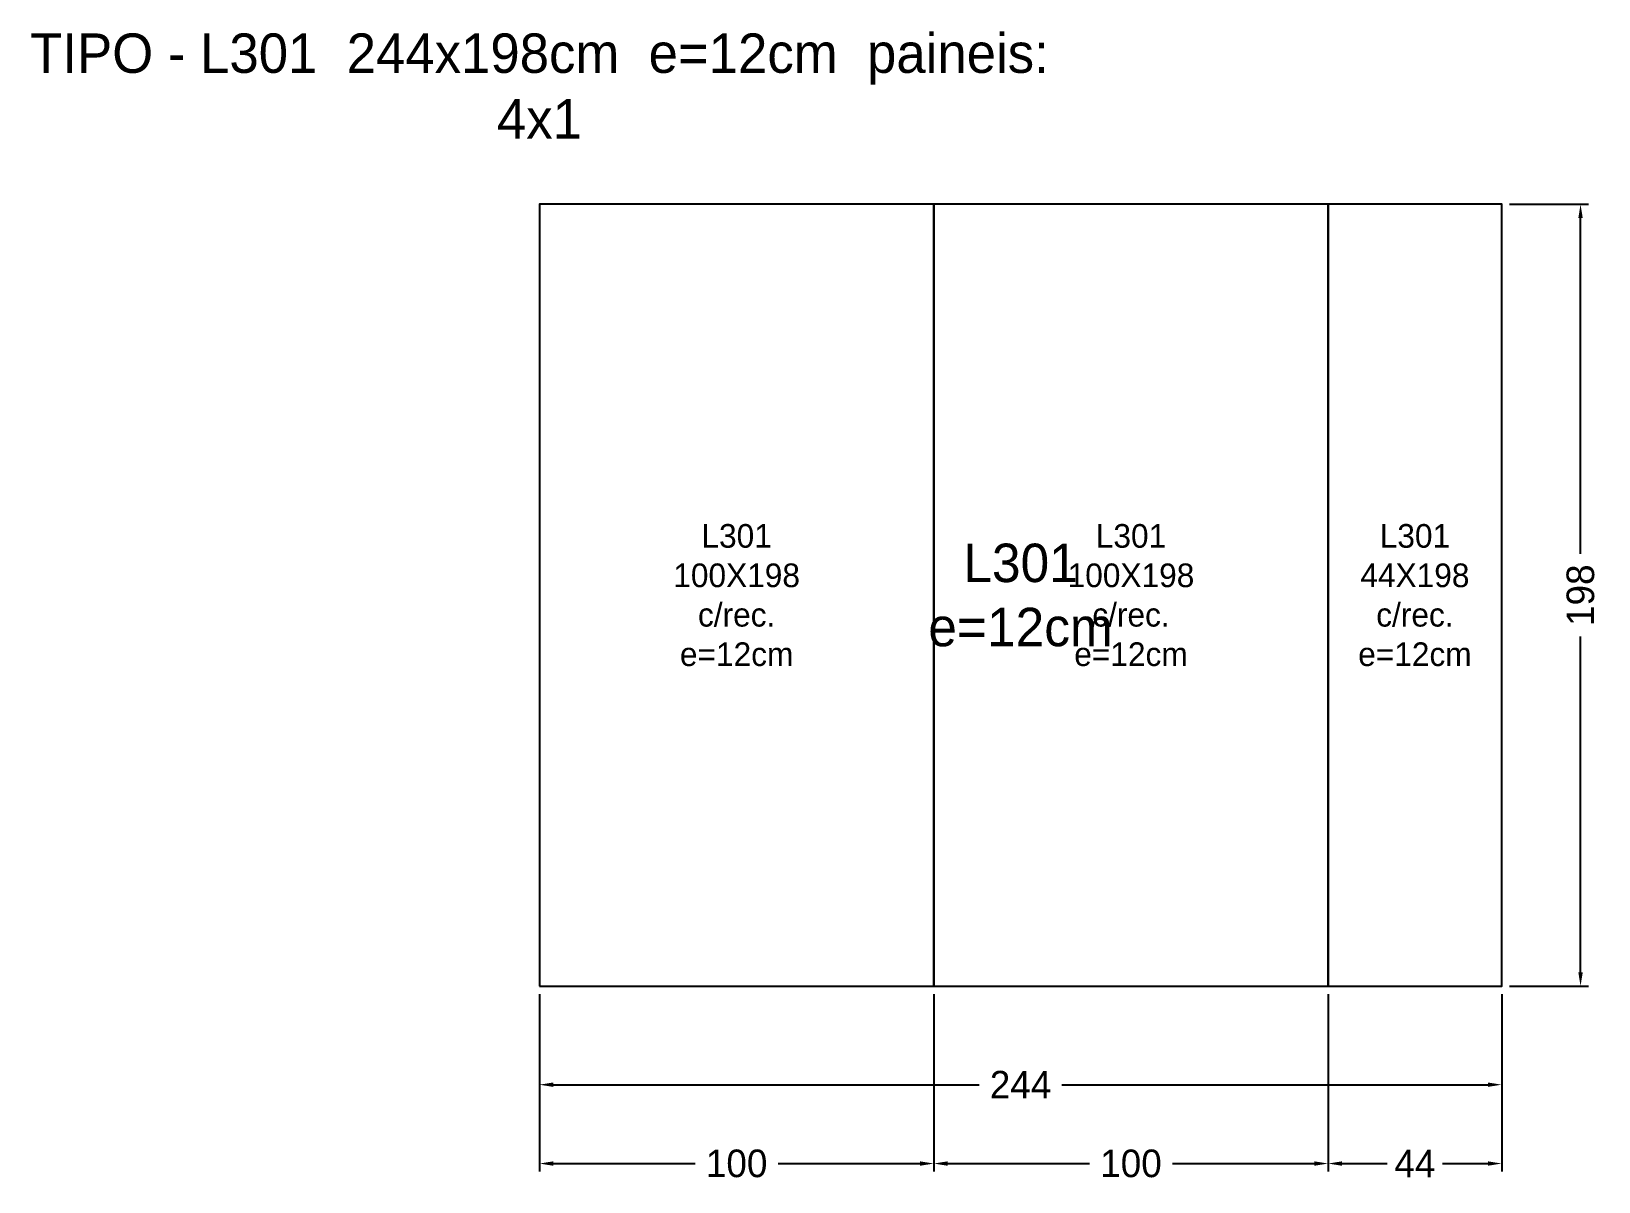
# Model space of a CAD drawing. Header units: metres. Extents: x -129 to 269, y -50 to 242.
import ezdxf

# ---------------------------------------------------------------- set-up
doc = ezdxf.new("R2010")
doc.units = ezdxf.units.M
for name, color, linetype in [('AUX00', 2, 'Continuous'), ('Contorno', 7, 'Continuous'), ('COTA', 3, 'Continuous'), ('NOMENCLATURA', 2, 'Continuous'), ('Paineis', 3, 'Continuous'), ('Texto Secao', 2, 'Continuous')]:
    doc.layers.add(name, color=color, linetype=linetype)
doc.dimstyles.new('COTA_LJ', dxfattribs={"dimtxt": 7, "dimasz": 3.5, "dimexe": 2, "dimexo": 2, "dimgap": 1.5, "dimtad": 1, "dimdec": 1, "dimcen": 2.5, "dimclrd": 3, "dimclre": 3, "dimclrt": 3, "dimazin": 3, "dimtfac": 1, "dimtmove": 0, "dimatfit": 3})

# ---------------------------------------------------------------- blocks, each defined once
blk = doc.blocks.new('_CLOSEDFILLED')
at = {"color": 0, "linetype": 'BYBLOCK'}
blk.add_solid([(-1, 0.16), (0, 0), (-1, -0.16)], dxfattribs=at)
blk = doc.blocks.new('*D1')
at = {"color": 3}
for p, q in [((0, -2), (0, -27)), ((244, -2), (244, -27)), ((3.5, -25), (111.5, -25)), ((132.5, -25), (240.5, -25))]:
    blk.add_line(p, q, dxfattribs=at)
at = {"layer": 'Defpoints'}
for p in [(0, 0), (244, 0), (0, -25)]:
    blk.add_point(p, dxfattribs=at)
at = {"layer": 'COTA', "color": 3, "xscale": 3.5, "yscale": 3.5, "rotation": 180}
blk.add_blockref('_CLOSEDFILLED', (0, -25), dxfattribs=at)
at = {"layer": 'COTA', "color": 3, "xscale": 3.5, "yscale": 3.5}
blk.add_blockref('_CLOSEDFILLED', (244, -25), dxfattribs=at)
at = {"layer": 'COTA', "color": 3, "insert": (122, -25), "char_height": 7, "attachment_point": 5}
blk.add_mtext('244', dxfattribs=at)
blk = doc.blocks.new('*D2')
at = {"color": 3}
for p, q in [((246, 198.3), (266, 198.3)), ((264, 109.65), (264, 194.8)), ((264, 3.5), (264, 88.65)), ((246, 0), (266, 0))]:
    blk.add_line(p, q, dxfattribs=at)
at = {"layer": 'Defpoints'}
for p in [(244, 198.3), (244, 0), (264, 0)]:
    blk.add_point(p, dxfattribs=at)
at = {"layer": 'COTA', "color": 3, "xscale": 3.5, "yscale": 3.5}
for p, rotation in [((264, 198.3), 90), ((264, 0), 270)]:
    blk.add_blockref('_CLOSEDFILLED', p, dxfattribs=dict(at, rotation=rotation))
at = {"layer": 'COTA', "color": 3, "insert": (264, 99.15), "char_height": 7, "attachment_point": 5, "rotation": 90}
blk.add_mtext('198', dxfattribs=at)
blk = doc.blocks.new('*D3')
at = {"color": 3}
for p, q in [((0, -2), (0, -47)), ((100, -2), (100, -47)), ((3.5, -45), (39.5, -45)), ((60.5, -45), (96.5, -45))]:
    blk.add_line(p, q, dxfattribs=at)
at = {"layer": 'Defpoints'}
for p in [(0, 0), (100, 0), (0, -45)]:
    blk.add_point(p, dxfattribs=at)
at = {"layer": 'COTA', "color": 3, "xscale": 3.5, "yscale": 3.5, "rotation": 180}
blk.add_blockref('_CLOSEDFILLED', (0, -45), dxfattribs=at)
at = {"layer": 'COTA', "color": 3, "xscale": 3.5, "yscale": 3.5}
blk.add_blockref('_CLOSEDFILLED', (100, -45), dxfattribs=at)
at = {"layer": 'COTA', "color": 3, "insert": (50, -45), "char_height": 7, "attachment_point": 5}
blk.add_mtext('100', dxfattribs=at)
blk = doc.blocks.new('*D4')
at = {"color": 3}
for p, q in [((100, -2), (100, -47)), ((200, -2), (200, -47)), ((103.5, -45), (139.5, -45)), ((160.5, -45), (196.5, -45))]:
    blk.add_line(p, q, dxfattribs=at)
at = {"layer": 'Defpoints'}
for p in [(100, 0), (200, 0), (100, -45)]:
    blk.add_point(p, dxfattribs=at)
at = {"layer": 'COTA', "color": 3, "xscale": 3.5, "yscale": 3.5, "rotation": 180}
blk.add_blockref('_CLOSEDFILLED', (100, -45), dxfattribs=at)
at = {"layer": 'COTA', "color": 3, "xscale": 3.5, "yscale": 3.5}
blk.add_blockref('_CLOSEDFILLED', (200, -45), dxfattribs=at)
at = {"layer": 'COTA', "color": 3, "insert": (150, -45), "char_height": 7, "attachment_point": 5}
blk.add_mtext('100', dxfattribs=at)
blk = doc.blocks.new('*D5')
at = {"color": 3}
for p, q in [((200, -2), (200, -47)), ((244, -2), (244, -47)), ((203.5, -45), (215, -45)), ((229, -45), (240.5, -45))]:
    blk.add_line(p, q, dxfattribs=at)
at = {"layer": 'Defpoints'}
for p in [(200, 0), (244, 0), (200, -45)]:
    blk.add_point(p, dxfattribs=at)
at = {"layer": 'COTA', "color": 3, "xscale": 3.5, "yscale": 3.5, "rotation": 180}
blk.add_blockref('_CLOSEDFILLED', (200, -45), dxfattribs=at)
at = {"layer": 'COTA', "color": 3, "xscale": 3.5, "yscale": 3.5}
blk.add_blockref('_CLOSEDFILLED', (244, -45), dxfattribs=at)
at = {"layer": 'COTA', "color": 3, "insert": (222, -45), "char_height": 7, "attachment_point": 5}
blk.add_mtext('44', dxfattribs=at)

msp = doc.modelspace()

# ---------------------------------------------------------------- linework, layer by layer
at = {"layer": 'Contorno'}
msp.add_lwpolyline([(0, 0), (244, 0), (244, 198.3), (0, 198.3), (0, 0)], close=True, dxfattribs=at)
at = {"layer": 'Paineis'}
for points in [[(0, 0), (100, 0), (100, 198.3), (0, 198.3)], [(100, 0), (200, 0), (200, 198.3), (100, 198.3)], [(200, 0), (244, 0), (244, 198.3), (200, 198.3)]]:
    msp.add_lwpolyline(points, close=True, dxfattribs=at)

# ---------------------------------------------------------------- texts
at = {"layer": 'AUX00', "char_height": 6, "attachment_point": 5}
for s, insert, width in [('\\pxqc;L301^J100X198^Jc/rec.^Je=12cm', (50, 99.15), 100), ('\\pxqc;L301^J100X198^Jc/rec.^Je=12cm', (150, 99.15), 100), ('\\pxqc;L301^J44X198^Jc/rec.^Je=12cm', (222, 99.15), 44)]:
    msp.add_mtext(s, dxfattribs=dict(at, insert=insert, width=width))
at = {"layer": 'NOMENCLATURA', "insert": (0, 228.3), "char_height": 10, "width": 264, "attachment_point": 5}
msp.add_mtext('TIPO - L301  244x198cm  e=12cm  paineis: 4x1', dxfattribs=at)
at = {"layer": 'Texto Secao', "insert": (122, 99.15), "char_height": 9.76, "width": 244, "attachment_point": 5}
msp.add_mtext('L301\\Pe=12cm', dxfattribs=at)

# ---------------------------------------------------------------- dimensions: what is measured, and where the dimension line sits
at = {"layer": 'COTA'}
dim = msp.add_linear_dim(base=(264, 0), p1=(244, 0), p2=(244, 198.3), angle=90, dimstyle='COTA_LJ', dxfattribs=at)
dim.commit()
dim.dimension.update_dxf_attribs({"geometry": '*D2', "text_midpoint": (264, 99.15)})
for base, p1, p2, picture, middle in [((0, -25), (0, 0), (244, 0), '*D1', (122, -25)), ((0, -45), (0, 0), (100, 0), '*D3', (50, -45)), ((100, -45), (100, 0), (200, 0), '*D4', (150, -45)), ((200, -45), (200, 0), (244, 0), '*D5', (222, -45))]:
    dim = msp.add_linear_dim(base=base, p1=p1, p2=p2, dimstyle='COTA_LJ', dxfattribs=at)
    dim.commit()
    dim.dimension.update_dxf_attribs({"geometry": picture, "text_midpoint": middle})

doc.saveas('drawing.dxf')
